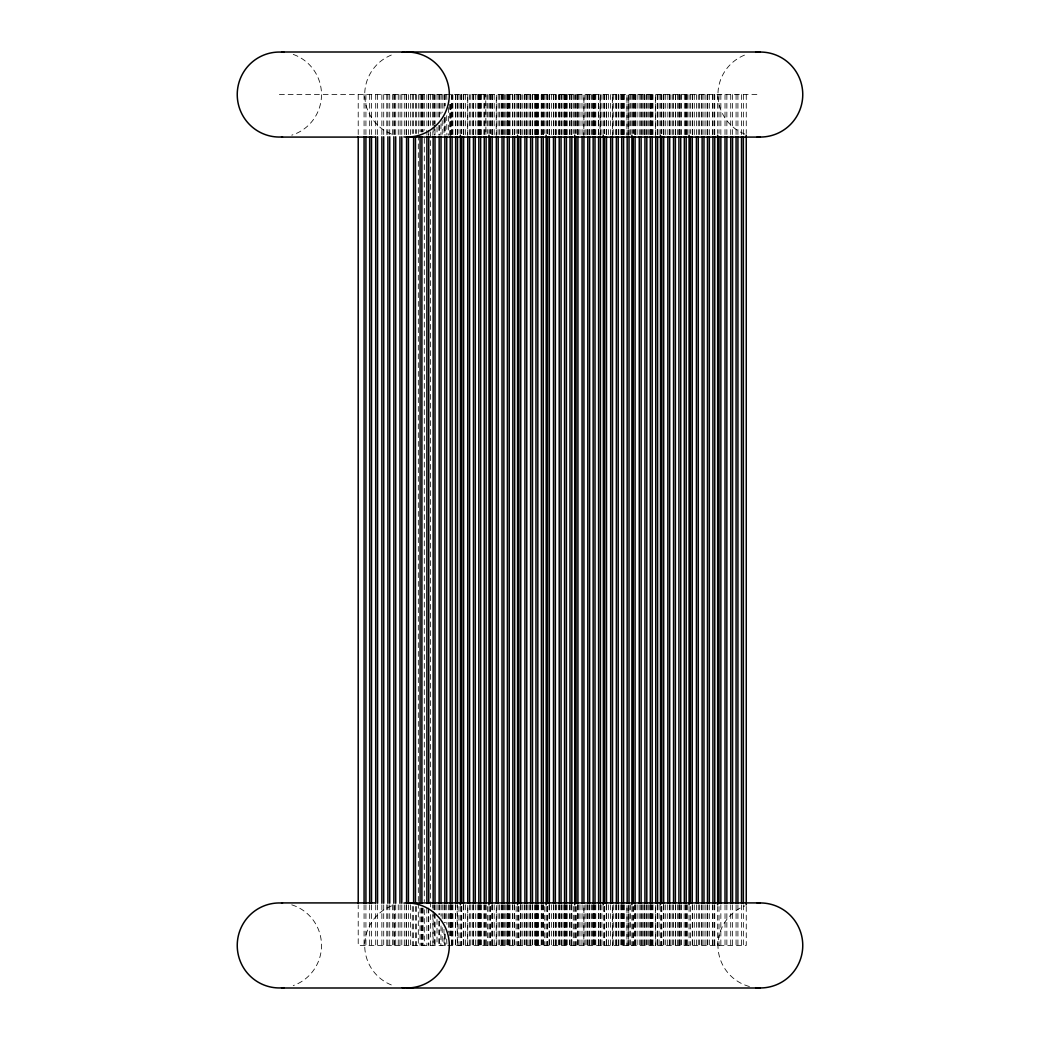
<?xml version="1.0" encoding="UTF-8"?>
<svg xmlns="http://www.w3.org/2000/svg" width="1040" height="1040" viewBox="0 0 1040 1040"><rect width="100%" height="100%" fill="white"/><g stroke="black" fill="none" stroke-linecap="round" stroke-linejoin="round"><path stroke-width="0.75" stroke-dasharray="5 3.75" d="M279.383 94.549L760.357 94.549M746.252 94.549L746.252 133.523M746.252 906.477L746.252 945.451L358.215 945.451L358.215 904.852M743.353 94.549L743.353 135.148M743.353 904.852L743.353 945.451M741.507 94.549L741.507 135.148M741.507 904.852L741.507 945.451M737.919 94.549L737.919 135.148M737.919 904.852L737.919 945.451M736.073 94.549L736.073 135.148M736.073 904.852L736.073 945.451M732.55 94.549L732.55 135.148M732.55 904.852L732.55 945.451M730.717 94.549L730.717 135.148M730.717 904.852L730.717 945.451M726.856 94.549L726.856 135.148M726.856 904.852L726.856 945.451M725.01 94.549L725.01 135.148M725.01 904.852L725.01 945.451M720.85 94.549L720.85 135.148M720.85 904.852L720.85 945.451M719.004 94.549L719.004 133.523M719.004 906.477L719.004 945.451M717.665 94.549L717.665 133.523M717.665 906.477L717.665 945.451M714.766 94.549L714.766 135.148M714.766 904.852L714.766 945.451M714.597 94.549L714.597 135.148M714.597 904.852L714.597 945.451M712.92 94.549L712.92 135.148M712.92 904.852L712.92 945.451M712.751 94.549L712.751 135.148M712.751 904.852L712.751 945.451M709.332 94.549L709.332 135.148M709.332 904.852L709.332 945.451M707.759 94.549L707.759 135.148M707.759 904.852L707.759 945.451M707.486 94.549L707.486 135.148M707.486 904.852L707.486 945.451M705.913 94.549L705.913 135.148M705.913 904.852L705.913 945.451M703.976 94.549L703.976 135.148M703.976 904.852L703.976 945.451M702.13 94.549L702.13 135.148M702.13 904.852L702.13 945.451M701.311 94.549L701.311 135.148M701.311 904.852L701.311 945.451M699.465 94.549L699.465 135.148M699.465 904.852L699.465 945.451M698.269 94.549L698.269 135.148M698.269 904.852L698.269 945.451M696.423 94.549L696.423 135.148M696.423 904.852L696.423 945.451M694.278 94.549L694.278 135.148M694.278 904.852L694.278 945.451M692.445 94.549L692.445 135.148M692.445 904.852L692.445 945.451M692.263 94.549L692.263 135.148M692.263 904.852L692.263 945.451M690.417 94.549L690.417 133.523M690.417 906.477L690.417 945.451M689.078 94.549L689.078 133.523M689.078 906.477L689.078 945.451M687.648 94.549L687.648 135.148M687.648 904.852L687.648 945.451M686.179 94.549L686.179 135.148M686.179 904.852L686.179 945.451M686.01 94.549L686.01 135.148M686.01 904.852L686.01 945.451M685.802 94.549L685.802 135.148M685.802 904.852L685.802 945.451M684.333 94.549L684.333 135.148M684.164 904.852L684.164 945.451M681.551 94.549L681.551 135.148M681.551 904.852L681.551 945.451M680.745 94.549L680.745 135.148M680.745 904.852L680.745 945.451M679.705 94.549L679.705 135.148M679.705 904.852L679.705 945.451M679.172 94.549L679.172 135.148M679.172 904.852L679.172 945.451M678.912 94.549L678.912 135.148M678.912 904.852L678.912 945.451M677.326 94.549L677.326 135.148M677.326 904.852L677.326 945.451M675.584 94.549L675.584 135.148M675.584 904.852L675.584 945.451M675.389 94.549L675.389 135.148M675.389 904.852L675.389 945.451M673.543 94.549L673.738 135.148M673.543 904.852L673.738 945.451M672.724 94.549L672.724 135.148M672.724 904.852L672.724 945.451M670.878 94.549L670.878 135.148M670.878 904.852L670.878 945.451M669.682 94.549L669.682 135.148M669.682 904.852L669.682 945.451M669.552 94.549L669.552 135.148M669.552 904.852L669.552 945.451M667.849 94.549L667.849 135.148M667.706 904.852L667.706 945.451M665.704 94.549L665.704 135.148M665.704 904.852L665.704 945.451M663.858 94.549L663.858 135.148M663.858 904.852L663.858 945.451M663.676 94.549L663.676 135.148M663.676 904.852L663.676 945.451M663.403 94.549L663.403 135.148M663.403 904.852L663.403 945.451M661.83 94.549L661.83 133.523M661.83 906.477L661.83 945.451M661.57 94.549L661.57 133.523M661.57 906.477L661.57 945.451M660.491 94.549L660.491 133.523M660.491 906.477L660.491 945.451M659.061 94.549L659.061 135.148M659.061 904.852L659.061 945.451M657.592 94.549L657.592 135.148M657.592 904.852L657.592 945.451M657.358 94.549L657.423 135.148M657.423 904.852L657.358 945.451M657.215 94.549L657.215 135.148M657.215 904.852L657.215 945.451M655.759 945.451L655.577 904.852L655.512 945.451M652.964 94.549L652.964 135.148M652.964 904.852L652.964 945.451M652.171 94.549L652.171 135.148M652.171 904.852L652.171 945.451M651.768 94.549L651.768 135.148M651.768 904.852L651.768 945.451M651.131 94.549L651.131 135.148M651.131 904.852L651.131 945.451M650.585 94.549L650.585 135.148M650.585 904.852L650.585 945.451M650.325 94.549L650.325 135.148M650.325 904.852L650.325 945.451M649.922 94.549L649.922 135.148M649.922 904.852L649.922 945.451M648.739 94.549L648.739 135.148M648.739 904.852L648.739 945.451M646.997 94.549L646.997 135.148M646.997 904.852L646.997 945.451M646.802 94.549L646.802 135.148M646.802 904.852L646.802 945.451M644.956 94.549L645.151 135.148M644.956 904.852L645.151 945.451M644.137 94.549L644.137 135.148M644.137 904.852L644.137 945.451M644.072 94.549L644.072 135.148M644.072 904.852L644.072 945.451M642.291 94.549L642.291 135.148M642.291 904.852L642.291 945.451M641.108 94.549L641.108 135.148M641.108 904.852L641.108 945.451M640.965 94.549L640.965 135.148M640.965 904.852L640.965 945.451M639.119 94.549L639.262 135.148M639.119 904.852L639.262 945.451M637.117 94.549L637.117 135.148M637.117 904.852L637.117 945.451M635.271 94.549L635.271 135.148M635.271 904.852L635.271 945.451M635.089 94.549L635.089 135.148M635.089 904.852L635.089 945.451M634.829 94.549L634.829 135.148M634.829 904.852L634.829 945.451M633.243 94.549L633.243 133.523M633.243 906.477L633.243 945.451M632.983 94.549L632.983 133.523M632.983 906.477L632.983 945.451M631.904 94.549L631.904 133.523M631.904 906.477L631.904 945.451M630.474 94.549L630.474 135.148M630.474 904.852L630.474 945.451M629.018 94.549L629.018 135.148M629.018 904.852L629.018 945.451M628.836 135.148L628.771 94.549L628.641 135.148M628.836 945.451L628.771 904.852L628.641 945.451M627.172 135.148L626.99 94.549L626.925 135.148M627.172 945.451L626.99 904.852L626.925 945.451M624.377 94.549L624.377 135.148M624.377 904.852L624.377 945.451M623.584 94.549L623.584 135.148M623.584 904.852L623.584 945.451M623.181 94.549L623.181 135.148M623.181 904.852L623.181 945.451M622.544 94.549L622.544 135.148M622.544 904.852L622.544 945.451M621.998 94.549L621.998 135.148M621.998 904.852L621.998 945.451M621.738 94.549L621.738 135.148M621.738 904.852L621.738 945.451M621.335 94.549L621.335 135.148M621.335 904.852L621.335 945.451M620.152 94.549L620.152 135.148M620.152 904.852L620.152 945.451M618.41 94.549L618.41 135.148M618.41 904.852L618.41 945.451M618.215 94.549L618.215 135.148M618.215 904.852L618.215 945.451M616.564 94.549L616.564 135.148M616.564 904.852L616.564 945.451M616.369 94.549L616.369 135.148M616.369 904.852L616.369 945.451M615.55 94.549L615.485 135.148M615.485 904.852L615.55 945.451M613.704 94.549L613.704 135.148M613.704 904.852L613.704 945.451M610.545 94.549L610.675 135.148M610.545 904.852L610.545 945.451M608.53 94.549L608.53 135.148M608.53 904.852L608.53 945.451M606.684 94.549L606.684 135.148M606.684 904.852L606.684 945.451M606.502 94.549L606.502 135.148M606.502 904.852L606.502 945.451M606.242 94.549L606.242 135.148M606.242 904.852L606.242 945.451M604.656 94.549L604.656 133.523M604.656 906.477L604.656 945.451M604.396 94.549L604.396 133.523M604.396 906.477L604.396 945.451M603.33 94.549L603.33 133.523M603.33 906.477L603.33 945.451M601.9 94.549L601.9 135.148M601.9 904.852L601.9 945.451M600.431 94.549L600.431 135.148M600.431 904.852L600.431 945.451M600.249 135.148L600.184 94.549L600.054 135.148M600.249 904.852L600.249 945.451M600.054 904.852L600.054 945.451M598.585 94.549L598.585 135.148M598.585 904.852L598.585 945.451M598.403 94.549L598.403 135.148M598.403 904.852L598.403 945.451M598.338 94.549L598.338 135.148M598.338 904.852L598.338 945.451M595.803 94.549L595.803 135.148M595.803 904.852L595.803 945.451M594.997 94.549L594.997 135.148M594.997 904.852L594.997 945.451M594.594 94.549L594.594 135.148M594.594 904.852L594.594 945.451M593.957 94.549L593.957 135.148M593.957 904.852L593.957 945.451M593.411 94.549L593.411 135.148M593.411 904.852L593.411 945.451M593.151 94.549L593.151 135.148M593.151 904.852L593.151 945.451M592.748 94.549L592.748 135.148M592.748 904.852L592.748 945.451M591.578 94.549L591.578 135.148M591.578 904.852L591.578 945.451M589.823 94.549L589.823 135.148M589.823 904.852L589.823 945.451M589.628 94.549L589.628 135.148M589.628 904.852L589.628 945.451M587.977 94.549L587.977 135.148M587.977 904.852L587.977 945.451M587.782 94.549L587.782 135.148M587.782 904.852L587.782 945.451M586.898 94.549L586.898 135.148M586.898 904.852L586.898 945.451M585.13 94.549L585.13 135.148M585.13 904.852L585.13 945.451M581.958 94.549L582.088 135.148M582.088 904.852L581.958 945.451M579.943 94.549L579.943 135.148M579.943 904.852L579.943 945.451M578.097 94.549L578.097 135.148M578.097 904.852L578.097 945.451M577.915 94.549L577.915 135.148M577.915 904.852L577.915 945.451M577.655 94.549L577.655 135.148M577.655 904.852L577.655 945.451M576.082 94.549L576.082 133.523M576.082 906.477L576.082 945.451M575.809 94.549L575.809 133.523M575.809 906.477L575.809 945.451M574.743 94.549L574.743 133.523M574.743 906.477L574.743 945.451M573.313 94.549L573.313 133.523M573.313 906.477L573.313 945.451M571.844 94.549L571.844 135.148M571.844 904.852L571.844 945.451M571.597 94.549L571.662 135.148M571.597 904.852L571.597 945.451M571.467 94.549L571.467 135.148M571.467 904.852L571.467 945.451M569.998 94.549L569.998 135.148M569.998 904.852L569.998 945.451M569.751 94.549L569.751 135.148M569.829 904.852L569.751 945.451M567.216 94.549L567.216 135.148M567.216 904.852L567.216 945.451M566.41 94.549L566.41 135.148M566.41 904.852L566.41 945.451M566.007 94.549L566.007 135.148M566.007 904.852L566.007 945.451M565.37 94.549L565.37 135.148M565.37 904.852L565.37 945.451M564.837 94.549L564.837 135.148M564.837 904.852L564.837 945.451M564.564 94.549L564.564 135.148M564.564 904.852L564.564 945.451M564.174 94.549L564.174 135.148M564.174 904.852L564.174 945.451M562.991 94.549L562.991 135.148M562.991 904.852L562.991 945.451M561.236 94.549L561.236 135.148M561.236 904.852L561.236 945.451M561.041 94.549L561.041 135.148M561.041 904.852L561.041 945.451M559.39 94.549L559.39 135.148M559.39 904.852L559.39 945.451M559.208 94.549L559.208 135.148M559.208 904.852L559.208 945.451M558.389 94.549L558.311 135.148M558.311 904.852L558.311 945.451M556.543 94.549L556.543 135.148M556.543 904.852L556.543 945.451M555.347 94.549L555.347 135.148M555.347 904.852L555.347 945.451M555.217 94.549L555.217 135.148M555.217 904.852L555.217 945.451M553.501 94.549L553.501 135.148M553.501 904.852L553.501 945.451M553.371 94.549L553.371 135.148M553.371 904.852L553.371 945.451M551.356 94.549L551.356 135.148M551.356 904.852L551.356 945.451M549.523 94.549L549.523 135.148M549.523 904.852L549.523 945.451M549.341 94.549L549.341 135.148M549.341 904.852L549.341 945.451M549.068 94.549L549.068 135.148M549.068 904.852L549.068 945.451M547.495 94.549L547.495 133.523M547.495 906.477L547.495 945.451M547.222 94.549L547.222 133.523M547.222 906.477L547.222 945.451M546.156 94.549L546.156 133.523M546.156 906.477L546.156 945.451M544.726 94.549L544.726 133.523M544.726 906.477L544.726 945.451M543.257 94.549L543.257 135.148M543.257 904.852L543.257 945.451M543.01 94.549L543.01 135.148M543.01 904.852L543.088 945.451M542.88 94.549L542.88 135.148M542.88 904.852L542.88 945.451M541.411 94.549L541.411 135.148M541.411 904.852L541.411 945.451M541.242 94.549L541.177 135.148M541.242 904.852L541.177 945.451M538.629 94.549L538.629 135.148M538.629 904.852L538.629 945.451M537.823 94.549L537.823 135.148M537.823 904.852L537.823 945.451M537.433 94.549L537.433 135.148M537.433 904.852L537.433 945.451M536.783 94.549L536.783 135.148M536.783 904.852L536.783 945.451M536.25 94.549L536.25 135.148M536.25 904.852L536.25 945.451M535.977 94.549L535.977 135.148M535.977 904.852L535.977 945.451M535.587 94.549L535.587 135.148M535.587 904.852L535.587 945.451M534.404 94.549L534.404 135.148M534.404 904.852L534.404 945.451M532.649 94.549L532.649 135.148M532.649 904.852L532.649 945.451M532.467 94.549L532.467 135.148M532.467 904.852L532.467 945.451M530.816 94.549L530.816 135.148M530.816 904.852L530.816 945.451M530.621 94.549L530.621 135.148M530.621 904.852L530.621 945.451M529.802 94.549L529.724 135.148M529.724 904.852L529.802 945.451M527.956 94.549L527.956 135.148M527.956 904.852L527.956 945.451M526.76 94.549L526.76 135.148M526.76 904.852L526.76 945.451M526.63 94.549L526.63 135.148M526.63 904.852L526.63 945.451M524.927 94.549L524.927 135.148M524.927 904.852L524.927 945.451M524.784 94.549L524.784 135.148M524.784 904.852L524.784 945.451M522.782 94.549L522.782 135.148M522.782 904.852L522.782 945.451M520.936 94.549L520.936 135.148M520.936 904.852L520.936 945.451M520.754 94.549L520.754 135.148M520.754 904.852L520.754 945.451M520.481 94.549L520.481 135.148M520.481 904.852L520.481 945.451M518.908 94.549L518.908 133.523M518.908 906.477L518.908 945.451M518.635 94.549L518.635 133.523M518.635 906.477L518.635 945.451M517.569 94.549L517.569 133.523M517.569 906.477L517.569 945.451M516.139 94.549L516.139 133.523M516.139 906.477L516.139 945.451M514.67 94.549L514.67 135.148M514.67 904.852L514.67 945.451M514.436 94.549L514.501 135.148M514.436 904.852L514.293 945.451M512.837 94.549L512.837 135.148M512.837 904.852L512.837 945.451M512.59 94.549L512.655 135.148M512.655 904.852L512.655 945.451M510.042 94.549L510.042 135.148M510.042 904.852L510.042 945.451M509.236 94.549L509.236 135.148M509.236 904.852L509.236 945.451M508.846 94.549L508.846 135.148M508.846 904.852L508.846 945.451M508.196 94.549L508.196 135.148M508.196 904.852L508.196 945.451M507.663 94.549L507.663 135.148M507.663 904.852L507.663 945.451M507.403 94.549L507.403 135.148M507.403 904.852L507.403 945.451M507 94.549L507 135.148M507 904.852L507 945.451M505.817 94.549L505.817 135.148M505.817 904.852L505.817 945.451M504.075 94.549L504.075 135.148M504.075 904.852L504.075 945.451M503.88 94.549L503.88 135.148M503.88 904.852L503.88 945.451M502.229 94.549L502.229 135.148M502.229 904.852L502.229 945.451M502.034 94.549L502.034 135.148M502.034 904.852L502.034 945.451M501.15 94.549L501.15 135.148M501.215 904.852L501.15 945.451M499.369 94.549L499.369 135.148M499.369 904.852L499.369 945.451M498.186 94.549L498.043 135.148M498.043 904.852L498.186 945.451M494.195 94.549L494.195 135.148M494.195 904.852L494.195 945.451M492.349 94.549L492.349 135.148M492.349 904.852L492.349 945.451M492.167 94.549L492.167 135.148M492.167 904.852L492.167 945.451M491.894 94.549L491.894 135.148M491.894 904.852L491.894 945.451M490.321 94.549L490.321 133.523M490.321 906.477L490.321 945.451M490.061 94.549L490.061 133.523M490.061 906.477L490.061 945.451M488.982 94.549L488.982 133.523M488.982 906.477L488.982 945.451M487.552 94.549L487.552 133.523M487.552 906.477L487.552 945.451M486.096 94.549L485.914 135.148L485.719 94.549M486.096 904.852L486.096 945.451M485.719 904.852L485.849 945.451M484.25 94.549L484.25 135.148M484.25 904.852L484.25 945.451M484.003 94.549L484.003 135.148M484.003 904.852L484.003 945.451M481.455 94.549L481.455 135.148M481.455 904.852L481.455 945.451M480.662 94.549L480.662 135.148M480.662 904.852L480.662 945.451M480.259 94.549L480.259 135.148M480.259 904.852L480.259 945.451M479.622 94.549L479.622 135.148M479.622 904.852L479.622 945.451M479.076 94.549L479.076 135.148M479.076 904.852L479.076 945.451M478.816 94.549L478.816 135.148M478.816 904.852L478.816 945.451M478.413 94.549L478.413 135.148M478.413 904.852L478.413 945.451M477.23 94.549L477.23 135.148M477.23 904.852L477.23 945.451M475.293 94.549L475.488 135.148M475.293 904.852L475.488 945.451M473.642 94.549L473.642 135.148M473.642 904.852L473.642 945.451M473.447 94.549L473.447 135.148M473.447 904.852L473.447 945.451M472.563 94.549L472.628 135.148M472.628 904.852L472.628 945.451M470.782 94.549L470.782 135.148M470.782 904.852L470.782 945.451M469.599 94.549L469.599 135.148M469.456 904.852L469.456 945.451M465.608 94.549L465.608 135.148M465.608 904.852L465.608 945.451M463.762 94.549L463.762 135.148M463.762 904.852L463.762 945.451M463.58 94.549L463.58 135.148M463.58 904.852L463.58 945.451M463.32 94.549L463.32 135.148M463.32 904.852L463.32 945.451M461.734 94.549L461.734 133.523M461.734 906.477L461.734 945.451M461.474 94.549L461.474 133.523M461.474 906.477L461.474 945.451M460.395 94.549L460.395 133.523M460.395 906.477L460.395 945.451M458.978 94.549L458.978 133.523M458.978 906.477L458.978 945.451M457.509 94.549L457.509 135.148M457.509 904.852L457.327 945.451L457.132 904.852M457.132 94.549L457.262 135.148M455.663 94.549L455.663 135.148M455.663 904.852L455.663 945.451M455.416 94.549L455.481 135.148M455.481 904.852L455.416 945.451M452.881 94.549L452.881 135.148M452.881 904.852L452.881 945.451M452.075 94.549L452.075 135.148M452.075 904.852L452.075 945.451M451.672 94.549L451.672 135.148M451.672 904.852L451.672 945.451M451.035 104.286L451.035 135.148M451.035 904.852L451.035 935.714M450.489 104.286L450.489 135.148M450.489 904.852L450.489 935.714M450.229 104.286L450.229 135.148M450.229 904.852L450.229 935.714M449.826 104.286L449.826 135.148M449.826 904.852L449.826 935.714M448.643 107.536L448.643 135.148M448.643 904.852L448.643 932.464M446.706 94.549L446.901 101.036M446.706 115.661L446.901 135.148M446.706 904.852L446.901 924.339M446.706 938.964L446.901 945.451M445.055 94.549L445.055 105.911M445.055 117.286L445.055 135.148M445.055 904.852L445.055 922.714M445.055 934.089L445.055 945.451M444.86 94.549L444.86 105.911M444.86 117.286L444.86 135.148M444.86 904.852L444.86 922.714M444.86 934.089L444.86 945.451M443.976 94.549L444.041 110.786M444.041 118.898L443.976 135.148M443.976 904.852L444.041 921.102M443.976 929.214L444.041 945.451M442.208 94.549L442.208 112.411M442.208 120.523L442.208 135.148M442.208 904.852L442.208 919.477M442.208 927.589L442.208 945.451M441.012 94.549L440.869 114.036M441.012 123.773L440.869 135.148M441.012 904.852L441.012 916.227M441.012 925.964L440.869 945.451M439.166 94.549L439.166 118.898M439.166 125.398L439.166 135.148M439.166 904.852L439.166 914.602M439.166 921.102L439.166 945.451M439.036 94.549L439.036 118.898M439.036 125.398L439.036 135.148M439.036 904.852L439.036 914.602M439.036 921.102L439.036 945.451M437.021 94.549L437.021 120.523M437.021 127.023L437.021 135.148M437.021 904.852L437.021 912.977M437.021 919.477L437.021 945.451M434.993 94.549L434.993 135.148M434.993 904.852L434.993 945.451M434.733 94.549L434.733 123.773M434.733 125.398L434.733 135.148M434.733 904.852L434.733 911.352M434.733 912.977L434.733 945.451M433.147 94.549L433.147 125.398M433.147 127.023L433.147 135.148M433.147 904.852L433.147 909.727M433.147 911.352L433.147 945.451M432.887 94.549L432.887 125.398M432.887 131.898L432.887 135.148M432.887 904.852L432.887 908.102M432.887 914.602L432.887 945.451M430.391 94.549L430.391 125.398M430.391 131.898L430.391 908.102M430.391 914.602L430.391 945.451M428.74 94.549L428.74 128.648M428.74 908.102L428.74 945.451L428.545 908.102M428.545 94.549L428.545 128.648M426.829 94.549L426.907 128.648M426.829 130.273L426.907 135.148M426.829 908.102L426.907 945.451M424.294 94.549L424.294 130.273M424.294 138.385L424.294 901.615M424.294 909.727L424.294 945.451M423.085 94.549L423.085 131.898M423.085 908.102L423.085 945.451M422.448 94.549L422.448 131.898M422.448 908.102L422.448 945.451M421.902 94.549L421.902 131.898M421.902 908.102L421.902 945.451M421.252 94.549L421.252 131.898M421.252 908.102L421.252 945.451M420.069 94.549L420.069 131.898M420.069 908.102L420.069 945.451M418.314 94.549L418.314 133.523M418.314 135.148L418.314 901.615M418.314 903.24L418.314 945.451M416.468 94.549L416.468 133.523M416.468 906.477L416.468 945.451M415.467 94.549L415.389 133.523M415.389 906.477L415.467 945.451M413.621 94.549L413.621 133.523M413.621 906.477L413.621 945.451M412.295 94.549L412.295 133.523M412.295 906.477L412.295 945.451M410.449 94.549L410.449 135.148M410.449 904.852L410.449 945.451M408.434 94.549L408.434 135.148M408.434 904.852L408.434 945.451M406.588 94.549L406.588 135.148M406.588 904.852L406.588 945.451M406.146 94.549L406.146 135.148M406.146 904.852L406.146 945.451M404.3 94.549L404.3 135.148M404.3 904.852L404.3 945.451M401.804 94.549L401.804 135.148M401.804 904.852L401.804 945.451M400.088 94.549L400.088 135.148M400.088 904.852L399.958 945.451M398.242 94.549L398.242 135.148M398.242 904.852L398.242 945.451M395.707 94.549L395.707 135.148M395.707 904.852L395.707 945.451M394.511 94.549L394.511 135.148A42.51 42.302 -90 0 1 393.081 54.405M394.511 945.451L394.511 904.852A42.51 42.302 -90 0 0 393.081 985.595M393.861 94.549L393.861 135.148M393.861 904.852L393.861 945.451M392.665 94.549L392.665 135.148M392.665 904.852L392.665 945.451M389.727 94.549L389.727 135.148M389.727 904.852L389.727 945.451M387.894 94.549L387.894 135.148M387.894 904.852L387.894 945.451M386.802 94.549L386.802 135.148M386.802 904.852L386.802 945.451M383.708 94.549L383.708 135.148M383.708 904.852L383.708 945.451M381.862 94.549L381.862 135.148M381.862 904.852L381.862 945.451M377.559 94.549L377.559 135.148M377.559 904.852L377.559 945.451M375.713 94.549L375.713 135.148M375.713 904.852L375.713 945.451M371.501 94.549L371.501 135.148M371.501 904.852L371.501 945.451M369.668 94.549L369.668 135.148M369.668 904.852L369.668 945.451M365.924 94.549L365.924 135.148M365.924 904.852L365.924 945.451M364.078 94.549L364.078 135.148M364.078 904.852L364.078 945.451M358.215 94.549L358.215 135.148M744.9 134.121A42.497 42.406 -90 0 1 746.395 54.418M293.254 54.418A42.497 42.133 -90 0 1 291.759 135.161M749.411 986.505A42.497 42.406 -90 0 1 744.9 905.879M291.759 904.839A42.497 42.133 -90 0 1 293.254 985.582M655.577 135.148L655.577 94.549L655.512 135.148M612.521 135.148L612.521 94.549L612.378 135.148M612.521 945.451L612.521 904.852L612.378 945.451M583.934 135.148L583.934 94.549L583.804 135.148M583.934 945.451L583.934 904.852L583.804 945.451M496.34 135.148L496.34 94.549L496.197 135.148M496.34 945.451L496.34 904.852L496.197 945.451M467.753 135.148L467.753 94.549L467.61 135.148M467.753 945.451L467.753 904.852L467.61 945.451M428.74 135.148L428.74 130.273L428.675 135.148"/><path stroke-width="1.5" d="M281.554 52L404.833 52M407.017 52L760.357 52M281.554 137.085L375.102 137.085M407.017 137.085L760.357 137.085M281.554 902.915L375.102 902.915M407.017 902.915L760.357 902.915M281.554 988L404.833 988M407.017 988L760.357 988M746.252 135.148L746.252 904.852M743.353 136.76L743.353 903.24M741.507 136.76L741.507 903.24M737.919 136.76L737.919 903.24M736.073 136.76L736.073 903.24M732.55 136.76L732.55 903.24M730.717 136.76L730.717 903.24M726.856 136.76L726.856 903.24M725.01 136.76L725.01 903.24M720.85 136.76L720.85 903.24M719.004 136.76L719.004 903.24M717.665 135.148L717.665 904.852M714.766 136.76L714.766 903.24M712.92 136.76L712.92 903.24M709.332 136.76L709.332 903.24M707.486 136.76L707.486 903.24M703.976 136.76L703.976 903.24M702.13 136.76L702.13 903.24M698.269 136.76L698.269 903.24M696.423 136.76L696.423 903.24M692.263 136.76L692.263 903.24M690.417 136.76L690.417 903.24M689.078 135.148L689.078 904.852M686.179 136.76L686.179 903.24M684.333 136.76L684.333 903.24M680.745 136.76L680.745 903.24M678.912 136.76L678.912 903.24M675.389 136.76L675.389 903.24M673.543 136.76L673.543 903.24M669.682 136.76L669.682 903.24M667.849 136.76L667.849 903.24M663.676 136.76L663.676 903.24M661.83 136.76L661.83 903.24M660.491 135.148L660.491 904.852M657.592 136.76L657.592 903.24M655.759 136.76L655.759 903.24M652.171 136.76L652.171 903.24M650.325 136.76L650.325 903.24M646.802 136.76L646.802 903.24M644.956 136.76L644.956 903.24M641.108 136.76L641.108 903.24M639.262 136.76L639.262 903.24M635.089 136.76L635.089 903.24M633.243 136.76L633.243 903.24M631.904 135.148L631.904 904.852M629.018 136.76L629.018 903.24M627.172 136.76L627.172 903.24M623.584 136.76L623.584 903.24M621.738 136.76L621.738 903.24M618.215 136.76L618.215 903.24M616.369 136.76L616.369 903.24M612.521 136.76L612.521 903.24M610.675 136.76L610.675 903.24M606.502 136.76L606.502 903.24M604.656 136.76L604.656 903.24M603.33 135.148L603.33 904.852M600.431 136.76L600.431 903.24M598.585 136.76L598.585 903.24M594.997 136.76L594.997 903.24M593.151 136.76L593.151 903.24M589.628 136.76L589.628 903.24M587.782 136.76L587.782 903.24M583.934 136.76L583.934 903.24M582.088 136.76L582.088 903.24M577.915 136.76L577.915 903.24M576.082 136.76L576.082 903.24M574.743 135.148L574.743 904.852M571.844 136.76L571.844 903.24M569.998 136.76L569.998 903.24M566.41 136.76L566.41 903.24M564.564 136.76L564.564 903.24M561.041 136.76L561.041 903.24M559.208 136.76L559.208 903.24M555.347 136.76L555.347 903.24M553.501 136.76L553.501 903.24M549.341 136.76L549.341 903.24M547.495 136.76L547.495 903.24M546.156 135.148L546.156 904.852M543.257 136.76L543.257 903.24M541.411 136.76L541.411 903.24M537.823 136.76L537.823 903.24M535.977 136.76L535.977 903.24M532.467 136.76L532.467 903.24M530.621 136.76L530.621 903.24M526.76 136.76L526.76 903.24M524.927 136.76L524.927 903.24M520.754 136.76L520.754 903.24M518.908 136.76L518.908 903.24M517.569 135.148L517.569 904.852M514.67 136.76L514.67 903.24M512.837 136.76L512.837 903.24M509.236 136.76L509.236 903.24M507.403 136.76L507.403 903.24M503.88 136.76L503.88 903.24M502.034 136.76L502.034 903.24M498.186 136.76L498.186 903.24M496.34 136.76L496.34 903.24M492.167 136.76L492.167 903.24M490.321 136.76L490.321 903.24M488.982 135.148L488.982 904.852M486.096 136.76L486.096 903.24M484.25 136.76L484.25 903.24M480.662 136.76L480.662 903.24M478.816 136.76L478.816 903.24M475.293 136.76L475.293 903.24M473.447 136.76L473.447 903.24M469.599 136.76L469.599 903.24M467.753 136.76L467.753 903.24M463.58 136.76L463.58 903.24M461.734 136.76L461.734 903.24M460.395 135.148L460.395 904.852M457.509 136.76L457.509 903.24M455.663 136.76L455.663 903.24M452.075 136.76L452.075 903.24M450.229 136.76L450.229 903.24M446.706 136.76L446.706 903.24M444.86 136.76L444.86 903.24M441.012 136.76L441.012 903.24M439.166 136.76L439.166 903.24M434.993 136.76L434.993 903.24M433.147 136.76L433.147 903.24M428.74 136.76L428.74 903.24M426.907 136.76L426.907 903.24M421.902 136.76L421.902 903.24M420.069 136.76L420.069 903.24M415.467 136.76L415.467 903.24M413.621 136.76L413.621 903.24M408.434 136.76L408.434 903.24M406.588 136.76L406.588 903.24M401.804 136.76L401.804 903.24M399.958 136.76L399.958 903.24M395.707 136.76L395.707 903.24M393.861 136.76L393.861 903.24M389.727 136.76L389.727 903.24M387.894 136.76L387.894 903.24M383.708 136.76L383.708 903.24M381.862 136.76L381.862 903.24M377.559 136.76L377.559 903.24M375.713 136.76L375.713 903.24M371.501 136.76L371.501 903.24M369.668 136.76L369.668 903.24M365.924 136.76L365.924 903.24M364.078 136.76L364.078 903.24M358.215 136.76L358.215 903.24M755.625 52.312A42.497 42.406 -90 0 1 802.75 93.743A42.497 42.406 -90 0 1 757.211 136.929M402.285 52.299A42.51 42.302 -90 0 1 449.306 93.743A42.51 42.302 -90 0 1 403.871 136.942M282.503 136.929A42.497 42.133 -90 0 1 237.25 93.743A42.497 42.133 -90 0 1 284.076 52.312M757.211 903.071A42.497 42.406 -90 0 1 802.75 946.257A42.497 42.406 -90 0 1 755.625 987.688M403.871 903.058A42.51 42.302 -90 0 1 449.306 946.257A42.51 42.302 -90 0 1 402.285 987.701M284.076 987.688A42.497 42.133 -90 0 1 237.25 946.257A42.497 42.133 -90 0 1 282.503 903.071"/></g></svg>
